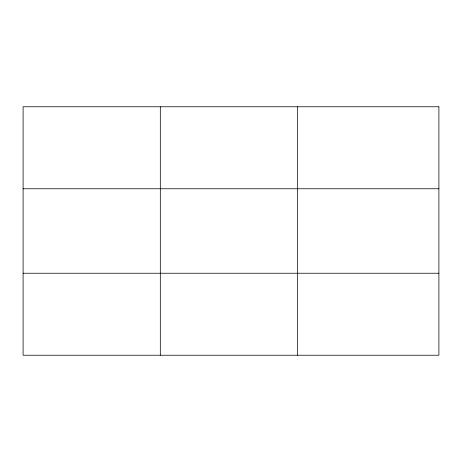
<?xml version="1.0" encoding="UTF-8"?>
<svg xmlns="http://www.w3.org/2000/svg" width="462" height="462" viewBox="0 0 462 462"><rect width="100%" height="100%" fill="white"/><g stroke="black" fill="none" stroke-linecap="round" stroke-linejoin="round"><path stroke-width="0.69" d="M160.314 355.226L160.314 106.774M297.528 355.226L297.528 106.774M23.1 188.762L438.9 188.762M23.1 273.238L438.9 273.238M438.9 106.774L438.9 355.226L23.1 355.226L23.1 106.774L438.9 106.774"/></g></svg>
